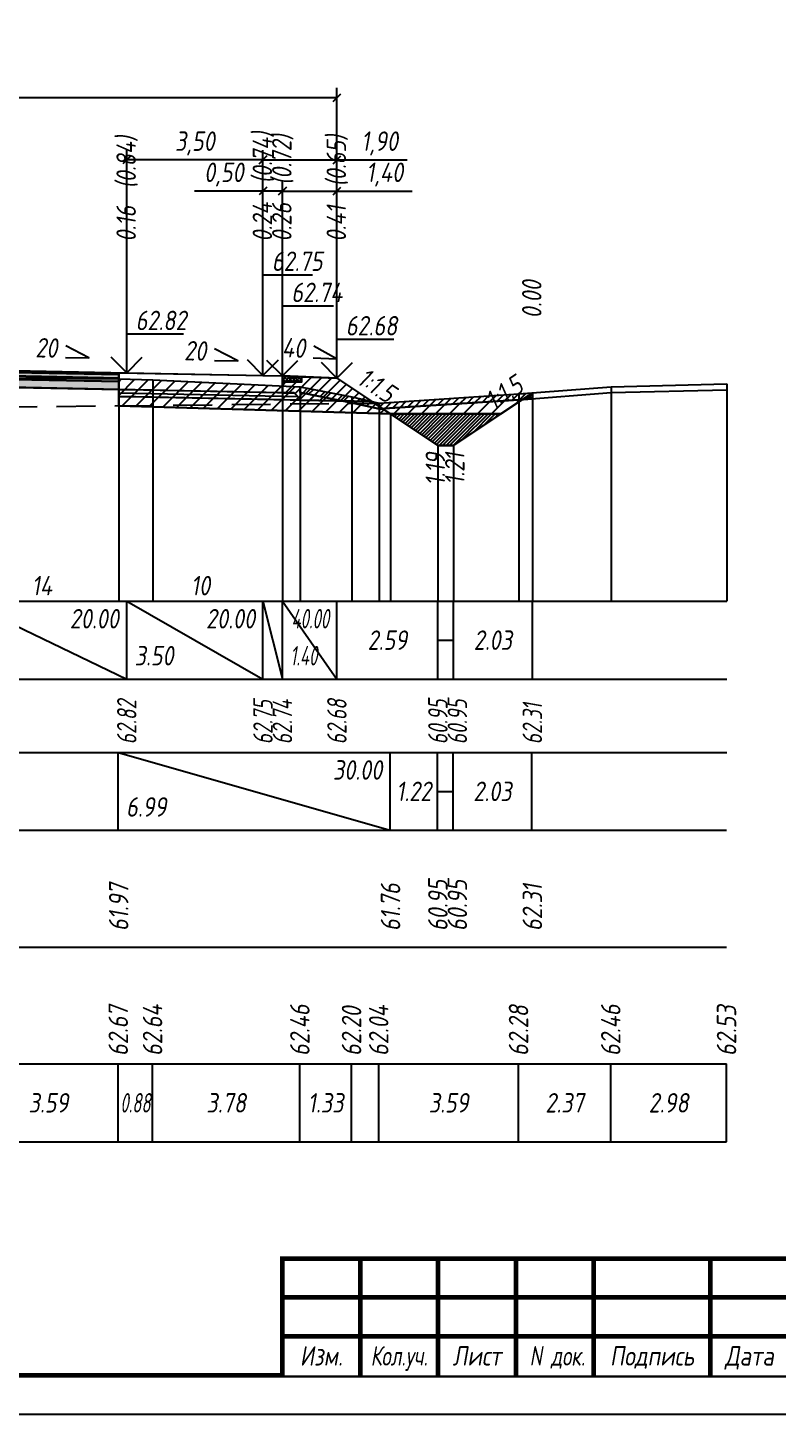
# Model space of a CAD drawing. Extents: x -717 to 1451, y -133302 to 233.
# Drawn here: x 167.2 to 263.5, y -47035.4 to -46857.4 of the extents above; entities that cross this region are included whole.
import ezdxf
from ezdxf.enums import TextEntityAlignment as Align

# ---------------------------------------------------------------- set-up
doc = ezdxf.new("R2010")
doc.units = 0
doc.linetypes.add('штриховая', pattern=[0.75, 0.5, -0.25])
for name, color, linetype in [('Зарамочное оформление', 7, 'Continuous'), ('Интерполированный поперечник', 2, 'Continuous'), ('Код_510', 7, 'Continuous'), ('Код_514', 1, 'Continuous'), ('Код_516', 1, 'Continuous'), ('Контур_0', 7, 'Continuous'), ('Контур_2521', 7, 'Continuous'), ('Контур_2564', 7, 'Continuous'), ('Контур_2660', 7, 'Continuous'), ('Контур_2665', 7, 'Continuous'), ('Контур_400', 7, 'Continuous'), ('Контур_508', 7, 'Continuous'), ('Контур_512', 7, 'Continuous'), ('Контур_513', 7, 'Continuous'), ('Контур_818', 7, 'Continuous'), ('Красный поперечник', 1, 'Continuous'), ('Объём_2501', 7, 'Continuous'), ('Объём_2564', 7, 'Continuous'), ('Объём_2650', 7, 'Continuous'), ('Объём_2660', 7, 'Continuous'), ('Объём_2661', 7, 'Continuous'), ('Объём_2662', 7, 'Continuous'), ('Объём_2663', 7, 'Continuous'), ('Объём_2664', 7, 'Continuous'), ('Объём_2665', 7, 'Continuous'), ('Объём_2666', 7, 'Continuous'), ('Объём_2667', 7, 'Continuous'), ('Объём_2668', 7, 'Continuous'), ('Объём_2669', 7, 'Continuous'), ('Объём_2675', 7, 'Continuous'), ('Объём_2753', 7, 'Continuous'), ('Откосы', 7, 'Continuous'), ('Отметки покрытия', 7, 'Continuous'), ('Рабочие отметки', 7, 'Continuous'), ('Рабочие отметки доп.', 7, 'Continuous'), ('Слои выравнивания', 7, 'Continuous'), ('Таблица', 7, 'Continuous'), ('Уклоны проезжей части', 7, 'Continuous'), ('Черный поперечник', 3, 'Continuous')]:
    doc.layers.add(name, color=color, linetype=linetype)
for name, color, linetype, true_color in [('Контур_2540', 2, 'Continuous', 0xffff00), ('Контур_2560', 2, 'Continuous', 0xffff00), ('Контур_2561', 7, 'Continuous', 0xff8040), ('Контур_2562', 3, 'Continuous', 0x00ff00), ('Контур_2563', 7, 'Continuous', 0xff8000), ('Контур_2570', 7, 'Continuous', 0x80ff00), ('Контур_2725', 7, 'Continuous', 0x323232), ('Контур_2736', 4, 'Continuous', 0x00ffff), ('Контур_2737', 4, 'Continuous', 0x00ffff), ('Контур_2738', 4, 'Continuous', 0x00ffff), ('Контур_2739', 4, 'Continuous', 0x00ffff), ('Контур_2741', 4, 'Continuous', 0x00ffff), ('Контур_2742', 4, 'Continuous', 0x00ffff), ('Контур_2743', 4, 'Continuous', 0x00ffff), ('Контур_2744', 7, 'Continuous', 0xa4ffff), ('Контур_2745', 7, 'Continuous', 0xa4ffff), ('Контур_2747', 4, 'Continuous', 0x00ffff), ('Контур_2748', 4, 'Continuous', 0x00ffff), ('Контур_2749', 4, 'Continuous', 0x00ffff), ('Контур_2750', 4, 'Continuous', 0x00ffff), ('Контур_2751', 4, 'Continuous', 0x00ffff), ('Контур_2752', 4, 'Continuous', 0x00ffff), ('Контур_2760', 7, 'Continuous', 0x323232), ('Контур_2761', 7, 'Continuous', 0x323232), ('Контур_2762', 7, 'Continuous', 0x323232), ('Контур_2763', 7, 'Continuous', 0x323232), ('Контур_402', 7, 'Continuous', 0xff6464), ('Контур_703', 4, 'Continuous', 0x00ffff), ('Контур_705', 4, 'Continuous', 0x00ffff), ('Контур_707', 4, 'Continuous', 0x00ffff), ('Контур_720', 131, 'Continuous', 0xaaffff), ('Объём_2500', 7, 'Continuous', 0xc0c0c0), ('Объём_2520', 7, 'Continuous', 0x80ffff), ('Объём_2540', 2, 'Continuous', 0xffff00), ('Объём_2560', 2, 'Continuous', 0xffff00), ('Объём_2561', 7, 'Continuous', 0xff8040), ('Объём_2562', 3, 'Continuous', 0x00ff00), ('Объём_2563', 7, 'Continuous', 0xff8000), ('Объём_2570', 7, 'Continuous', 0x80ff00), ('Объём_2600', 7, 'Continuous', 0x808000), ('Объём_2620', 2, 'Continuous', 0xffff00), ('Объём_2746', 2, 'Continuous', 0xffff00)]:
    doc.layers.add(name, color=color, linetype=linetype, true_color=true_color)
doc.styles.get("Standard").update_dxf_attribs({"font": 'txt', "height": 2.5})
doc.styles.add('М', font='romand.shx', dxfattribs={"width": 0.8, "oblique": 10, "height": 2.5})
doc.dimstyles.new('ISO-25', dxfattribs={"dimtxt": 2.5, "dimasz": 2.5, "dimexe": 1.25, "dimexo": 0.625, "dimtad": 1, "dimtxsty": 'Standard', "dimcen": 2.5, "dimadec": 0, "dimazin": 0, "dimtfac": 1, "dimtmove": 0, "dimatfit": 3, "dimfxl": 1, "dimarcsym": 0})

# ---------------------------------------------------------------- blocks, each defined once
blk = doc.blocks.new('_Oblique')
at = {"color": 0, "linetype": 'ByBlock', "lineweight": -2}
blk.add_line((-0.5, -0.5), (0.5, 0.5), dxfattribs=at)
blk = doc.blocks.new('*D1106')
at = {"color": 0, "lineweight": -2, "transparency": 16777216}
for p, q in [((199.96, -46901.51), (199.96, -46877.07)), ((199.96, -46878.32), (206.96, -46878.32)), ((206.96, -46901.79), (206.96, -46877.07)), ((206.96, -46878.32), (216.64, -46878.32))]:
    blk.add_line(p, q, dxfattribs=at)
at = {"layer": 'Defpoints', "color": 0, "transparency": 16777216}
for p in [(206.96, -46878.32), (199.96, -46902.13), (206.96, -46902.41)]:
    blk.add_point(p, dxfattribs=at)
at = {"color": 0, "lineweight": -2, "transparency": 16777216, "rotation": 180}
blk.add_blockref('_Oblique', (199.96, -46878.32), dxfattribs=at)
at = {"color": 0, "lineweight": -2, "transparency": 16777216}
blk.add_blockref('_Oblique', (206.96, -46878.32), dxfattribs=at)
at = {"color": 0, "transparency": 16777216, "insert": (213.1, -46876.21), "char_height": 2.5, "width": 8.75, "attachment_point": 5, "style": 'М'}
blk.add_mtext('1,40', dxfattribs=at)
blk = doc.blocks.new('*D1108')
at = {"color": 0, "lineweight": -2, "transparency": 16777216}
for p, q in [((197.46, -46878.32), (188.68, -46878.32)), ((197.46, -46901.46), (197.46, -46877.07)), ((199.96, -46878.32), (197.46, -46878.32)), ((199.96, -46901.51), (199.96, -46877.07))]:
    blk.add_line(p, q, dxfattribs=at)
at = {"layer": 'Defpoints', "color": 0, "transparency": 16777216}
for p in [(199.96, -46878.32), (197.46, -46902.08), (199.96, -46902.13)]:
    blk.add_point(p, dxfattribs=at)
at = {"color": 0, "lineweight": -2, "transparency": 16777216, "rotation": 180}
blk.add_blockref('_Oblique', (197.46, -46878.32), dxfattribs=at)
at = {"color": 0, "lineweight": -2, "transparency": 16777216}
blk.add_blockref('_Oblique', (199.96, -46878.32), dxfattribs=at)
at = {"color": 0, "transparency": 16777216, "insert": (192.44, -46876.21), "char_height": 2.5, "width": 9.1667, "attachment_point": 5, "style": 'М'}
blk.add_mtext('0,50', dxfattribs=at)
blk = doc.blocks.new('*D1110')
at = {"color": 0, "lineweight": -2, "transparency": 16777216}
for p, q in [((179.96, -46901.11), (179.96, -46873.07)), ((197.46, -46901.46), (197.46, -46873.07)), ((197.46, -46874.32), (179.96, -46874.32))]:
    blk.add_line(p, q, dxfattribs=at)
at = {"layer": 'Defpoints', "color": 0, "transparency": 16777216}
for p in [(179.96, -46874.32), (179.96, -46901.73), (197.46, -46902.08)]:
    blk.add_point(p, dxfattribs=at)
at = {"color": 0, "lineweight": -2, "transparency": 16777216, "rotation": 180}
blk.add_blockref('_Oblique', (179.96, -46874.32), dxfattribs=at)
at = {"color": 0, "lineweight": -2, "transparency": 16777216}
blk.add_blockref('_Oblique', (197.46, -46874.32), dxfattribs=at)
at = {"color": 0, "transparency": 16777216, "insert": (188.71, -46872.21), "char_height": 2.5, "width": 9.5833, "attachment_point": 5, "style": 'М'}
blk.add_mtext('3,50', dxfattribs=at)
blk = doc.blocks.new('*D1111')
at = {"color": 0, "lineweight": -2, "transparency": 16777216}
for p, q in [((197.46, -46901.46), (197.46, -46873.07)), ((206.96, -46901.79), (206.96, -46873.07)), ((197.46, -46874.32), (206.96, -46874.32)), ((206.96, -46874.32), (216, -46874.32))]:
    blk.add_line(p, q, dxfattribs=at)
at = {"layer": 'Defpoints', "color": 0, "transparency": 16777216}
for p in [(197.46, -46874.32), (197.46, -46902.08), (206.96, -46902.41)]:
    blk.add_point(p, dxfattribs=at)
at = {"color": 0, "lineweight": -2, "transparency": 16777216, "rotation": 180}
blk.add_blockref('_Oblique', (197.46, -46874.32), dxfattribs=at)
at = {"color": 0, "lineweight": -2, "transparency": 16777216}
blk.add_blockref('_Oblique', (206.96, -46874.32), dxfattribs=at)
at = {"color": 0, "transparency": 16777216, "insert": (212.45, -46872.21), "char_height": 2.5, "width": 8.75, "attachment_point": 5, "style": 'М'}
blk.add_mtext('1,90', dxfattribs=at)
blk = doc.blocks.new('*D1113')
at = {"color": 0, "lineweight": -2, "transparency": 16777216}
for p, q in [((111.46, -46901.79), (111.46, -46865.07)), ((206.96, -46901.79), (206.96, -46865.07)), ((111.46, -46866.32), (206.96, -46866.32))]:
    blk.add_line(p, q, dxfattribs=at)
at = {"layer": 'Defpoints', "color": 0, "transparency": 16777216}
for p in [(206.96, -46866.32), (111.46, -46902.41), (206.96, -46902.41)]:
    blk.add_point(p, dxfattribs=at)
at = {"color": 0, "lineweight": -2, "transparency": 16777216, "rotation": 180}
blk.add_blockref('_Oblique', (111.46, -46866.32), dxfattribs=at)
at = {"color": 0, "lineweight": -2, "transparency": 16777216}
blk.add_blockref('_Oblique', (206.96, -46866.32), dxfattribs=at)
at = {"color": 0, "transparency": 16777216, "insert": (159.21, -46864.21), "char_height": 2.5, "width": 10.4167, "attachment_point": 5, "style": 'М'}
blk.add_mtext('19,10', dxfattribs=at)
blk = doc.blocks.new('Штамп')
at = {"linetype": 'Continuous'}
blk.add_wipeout([(199.95, -411.25), (384.95, -411.25), (384.95, -426.25), (199.95, -426.25)], dxfattribs=at).dxf.layer = 'Зарамочное оформление'
at = {"layer": 'Зарамочное оформление', "linetype": 'Continuous', "lineweight": -3, "const_width": 0.6, "flags": 128}
for points in [[(199.95, -426.25), (199.95, -411.25), (384.95, -411.25)], [(209.95, -411.25), (209.95, -426.25)], [(219.95, -411.25), (219.95, -426.25)], [(229.95, -411.25), (229.95, -426.25)], [(239.95, -411.25), (239.95, -426.25)], [(254.95, -411.25), (254.95, -426.25)], [(199.95, -416.25), (264.95, -416.25)], [(199.95, -421.25), (264.95, -421.25)]]:
    blk.add_lwpolyline(points, dxfattribs=at)
at = {"layer": 'Зарамочное оформление', "linetype": 'Continuous', "style": 'М', "oblique": 10}
for s, width, p in [('Изм.', 0.8, (204.95, -423.75)), ('Кол.уч.', 0.7, (214.95, -423.75)), ('Лист', 0.8, (224.95, -423.75)), ('N док.', 0.7, (235.28, -423.75)), ('Подпись', 0.8, (247.45, -423.75)), ('Дата', 0.8, (259.95, -423.75))]:
    blk.add_text(s, height=2.5, dxfattribs=dict(at, width=width)).set_placement(p, align=Align.MIDDLE_CENTER)
blk = doc.blocks.new('шифр')
blk.add_blockref('Штамп', (0, -46664))

msp = doc.modelspace()

# ---------------------------------------------------------------- hatches: boundary and pattern name
h = msp.add_hatch()
h.set_pattern_fill('ANSI37', color=256, scale=0.1)
h.set_pattern_definition([(45, (201.20568, -46902.32127), (-0.22451, 0.22451), []), (135, (201.20568, -46902.32127), (-0.22451, -0.22451), [])])
h.paths.add_polyline_path([(199.956, -46902.071), (199.964, -46902.824), (202.464, -46902.824), (202.464, -46902.172), (201.198, -46902.321)])
at = {"layer": 'Объём_2563'}
h = msp.add_hatch(dxfattribs=at)
h.set_pattern_fill('ANSI31', color=256, scale=0.3)
h.paths.add_polyline_path([(202.374, -46905.17), (201.456, -46904.251), (199.956, -46904.221), (199.964, -46902.824), (202.464, -46902.824), (202.464, -46902.172), (206.956, -46902.351), (211.456, -46905.351)])
at = {"layer": 'Объём_2570'}
h = msp.add_hatch(dxfattribs=at)
h.set_pattern_fill('ANSI31', color=256, scale=0.2)
h.paths.add_polyline_path([(232.069, -46904.99), (230.345, -46905.125), (212.387, -46906.305), (208.889, -46905.51), (202.248, -46904.211), (202.248, -46903.461), (208.889, -46904.76), (212.387, -46905.555), (230.345, -46904.375), (232.069, -46904.24)])
at = {"layer": 'Объём_2600'}
h = msp.add_hatch(dxfattribs=at)
h.set_pattern_fill('ANSI31', color=6, scale=0.4)
h.paths.add_polyline_path([(228.011, -46906.946), (213.847, -46906.946), (178.918, -46905.898), (178.918, -46902.425), (183.326, -46902.576), (202.248, -46903.461), (202.248, -46904.211), (208.889, -46905.51), (212.387, -46906.305), (230.345, -46905.125), (230.795, -46905.09)])
h = msp.add_hatch(dxfattribs=at)
h.set_pattern_fill('HONEY', color=5, scale=0.3)
h.paths.add_polyline_path([(230.795, -46905.09), (232.069, -46904.24), (232.069, -46904.99)])
at = {"layer": 'Объём_2620'}
h = msp.add_hatch(dxfattribs=at)
h.set_pattern_fill('ANSI31', color=2, scale=0.1)
h.paths.add_polyline_path([(213.847, -46906.946), (228.011, -46906.946), (221.929, -46911), (219.929, -46911)])
at = {"layer": 'Слои выравнивания'}
for color, points in [(2, [(159.206, -46901.256), (160.978, -46901.292), (178.918, -46901.651), (178.918, -46901.901), (160.978, -46901.542), (159.206, -46901.506)]), (3, [(159.206, -46901.506), (160.978, -46901.542), (178.918, -46901.901), (178.918, -46902.351), (160.978, -46901.992), (159.206, -46901.956)]), (4, [(159.206, -46901.956), (160.978, -46901.992), (178.918, -46902.351), (178.918, -46902.801), (160.978, -46902.442), (159.206, -46902.406)]), (5, [(159.206, -46902.406), (160.978, -46902.442), (178.918, -46902.801), (178.918, -46903.801), (160.978, -46903.442), (159.206, -46903.406)])]:
    msp.add_hatch(color=color, dxfattribs=at).paths.add_polyline_path(points)

# ---------------------------------------------------------------- linework, layer by layer
at = {"flags": 128}
msp.add_lwpolyline([(-30.054, -47035.421), (389.946, -47035.421), (389.946, -46738.421), (-30.054, -46738.421)], close=True, dxfattribs=at)
at = {"const_width": 0.6, "flags": 128}
msp.add_lwpolyline([(-10.054, -47030.421), (384.946, -47030.421), (384.946, -46743.421), (-10.054, -46743.421)], close=True, dxfattribs=at)
msp.add_lwpolyline([(199.956, -46902.071), (199.964, -46902.824), (202.464, -46902.824), (202.464, -46902.172), (201.198, -46902.321), (199.956, -46902.071)])
at = {"layer": 'Код_510'}
for p, q in [((178.864, -47000.421), (178.864, -46990.421)), ((183.272, -47000.421), (183.272, -46990.421)), ((202.194, -47000.421), (202.194, -46990.421)), ((208.835, -47000.421), (208.835, -46990.421)), ((212.333, -47000.421), (212.333, -46990.421)), ((230.291, -47000.421), (230.291, -46990.421)), ((242.139, -47000.421), (242.139, -46990.421)), ((257.014, -47000.421), (257.014, -46990.421))]:
    msp.add_line(p, q, dxfattribs=at)
at = {"layer": 'Код_514'}
for p, q in [((159.206, -46931), (179.956, -46941)), ((179.956, -46941), (179.956, -46931)), ((179.956, -46931), (197.456, -46941)), ((197.456, -46941), (197.456, -46931)), ((197.456, -46931), (199.956, -46941)), ((199.956, -46941), (199.956, -46931)), ((199.956, -46931), (206.956, -46941)), ((206.956, -46941), (206.956, -46931)), ((219.929, -46941), (219.929, -46931)), ((221.929, -46941), (221.929, -46931)), ((232.069, -46941), (232.069, -46931)), ((219.929, -46936), (221.929, -46936))]:
    msp.add_line(p, q, dxfattribs=at)
at = {"layer": 'Код_516'}
for p, q in [((178.864, -46960.421), (178.864, -46950.421)), ((178.864, -46950.421), (213.793, -46960.421)), ((213.793, -46960.421), (213.793, -46950.421)), ((219.874, -46960.421), (219.874, -46950.421)), ((221.874, -46960.421), (221.874, -46950.421)), ((232.014, -46960.421), (232.014, -46950.421)), ((219.874, -46955.421), (221.874, -46955.421))]:
    msp.add_line(p, q, dxfattribs=at)
at = {"layer": 'Контур_0', "flags": 128}
for points in [[(178.918, -46901.651), (199.956, -46902.071), (199.956, -46904.221), (178.918, -46903.801), (178.918, -46901.651), (178.918, -46901.651)], [(206.956, -46902.351), (211.77, -46905.561), (211.77, -46905.561), (211.77, -46905.561), (211.77, -46905.561), (211.77, -46905.561), (211.77, -46905.561), (211.77, -46905.561), (211.77, -46905.561), (211.77, -46905.561), (211.77, -46905.561), (211.77, -46905.561), (211.77, -46905.561), (211.77, -46905.561), (211.77, -46905.561), (219.929, -46911)], [(206.956, -46902.351), (211.77, -46905.561), (211.77, -46905.561), (211.77, -46905.561), (211.77, -46905.561), (211.77, -46905.561), (211.77, -46905.561), (211.77, -46905.561), (211.77, -46905.561), (211.77, -46905.561), (211.77, -46905.561), (211.77, -46905.561), (211.77, -46905.561), (211.77, -46905.561), (211.77, -46905.561), (219.929, -46911), (221.929, -46911), (232.069, -46904.24), (232.069, -46904.24), (232.069, -46904.24), (232.069, -46904.24), (232.069, -46904.24), (232.069, -46904.24), (232.069, -46904.24), (232.069, -46904.24), (232.069, -46904.24), (232.069, -46904.24), (232.069, -46904.24), (232.069, -46904.24), (232.069, -46904.24)], [(179.956, -46903.821), (201.456, -46904.251), (202.374, -46905.17), (178.918, -46904.701), (178.918, -46903.801), (179.956, -46903.821), (179.956, -46903.821)], [(199.956, -46904.221), (201.456, -46904.251), (202.374, -46905.17), (211.456, -46905.351)]]:
    msp.add_lwpolyline(points, dxfattribs=at)
at = {"layer": 'Контур_2521', "color": 250, "flags": 128}
msp.add_lwpolyline([(178.918, -46904.251), (201.915, -46904.71)], dxfattribs=at)
at = {"layer": 'Контур_2540', "flags": 128}
msp.add_lwpolyline([(179.956, -46904.721), (211.456, -46905.351), (213.847, -46906.946), (178.918, -46905.898), (178.918, -46904.701), (179.956, -46904.721), (179.956, -46904.721)], dxfattribs=at)
at = {"layer": 'Контур_2560', "flags": 128}
msp.add_lwpolyline([(199.956, -46902.071), (206.956, -46902.351), (206.956, -46902.351), (206.956, -46902.351)], dxfattribs=at)
at = {"layer": 'Контур_2561', "flags": 128}
msp.add_lwpolyline([(199.956, -46902.071), (199.956, -46902.071), (206.956, -46902.351), (206.956, -46902.351), (199.956, -46902.071)], dxfattribs=at)
at = {"layer": 'Контур_2562', "flags": 128}
msp.add_lwpolyline([(206.956, -46902.351), (206.956, -46902.351), (206.956, -46902.351), (206.956, -46902.351), (206.956, -46902.351)], dxfattribs=at)
at = {"layer": 'Контур_2563', "flags": 128}
msp.add_lwpolyline([(202.374, -46905.17), (201.456, -46904.251), (199.956, -46904.221), (199.956, -46902.071), (206.956, -46902.351), (211.456, -46905.351), (202.374, -46905.17), (202.374, -46905.17)], dxfattribs=at)
at = {"layer": 'Контур_2564', "flags": 128}
msp.add_lwpolyline([(199.956, -46902.071), (206.956, -46902.351)], dxfattribs=at)
at = {"layer": 'Контур_2570', "flags": 128}
msp.add_lwpolyline([(80, -46907.479), (92.749, -46907.453), (95.944, -46907.498), (95.944, -46907.498), (100.624, -46906.579), (109.681, -46904.438), (109.681, -46903.688), (113.446, -46903.428), (134.273, -46902.807), (138.531, -46902.694), (156.49, -46902.235), (159.206, -46902.264), (160.978, -46902.283), (178.918, -46902.425), (183.326, -46902.576), (202.248, -46903.461), (202.248, -46904.211), (208.889, -46905.51), (212.387, -46906.305), (212.387, -46906.305), (230.345, -46905.125), (242.193, -46904.2), (257.069, -46903.855)], dxfattribs=at)
at = {"layer": 'Контур_2660', "flags": 128}
msp.add_lwpolyline([(178.918, -46905.898), (213.847, -46906.946)], dxfattribs=at)
at = {"layer": 'Контур_2665', "flags": 128}
msp.add_lwpolyline([(206.956, -46902.351), (206.956, -46902.351)], dxfattribs=at)
at = {"layer": 'Контур_2725', "flags": 128}
msp.add_lwpolyline([(134.273, -46903.905), (138.456, -46903.821), (138.531, -46903.82), (156.49, -46903.461), (159.206, -46903.406), (160.978, -46903.442), (178.918, -46903.801)], dxfattribs=at)
at = {"layer": 'Контур_2736', "flags": 128}
for points in [[(206.956, -46902.351), (211.77, -46905.561)], [(211.77, -46905.561), (219.929, -46911)]]:
    msp.add_lwpolyline(points, dxfattribs=at)
at = {"layer": 'Контур_2737', "flags": 128}
msp.add_lwpolyline([(211.77, -46905.561), (211.77, -46905.561)], dxfattribs=at)
at = {"layer": 'Контур_2738', "flags": 128}
msp.add_lwpolyline([(211.77, -46905.561), (211.77, -46905.561)], dxfattribs=at)
at = {"layer": 'Контур_2739', "flags": 128}
msp.add_lwpolyline([(211.77, -46905.561), (211.77, -46905.561)], dxfattribs=at)
at = {"layer": 'Контур_2741', "flags": 128}
msp.add_lwpolyline([(232.069, -46904.24), (232.069, -46904.24)], dxfattribs=at)
at = {"layer": 'Контур_2742', "flags": 128}
msp.add_lwpolyline([(232.069, -46904.24), (232.069, -46904.24)], dxfattribs=at)
at = {"layer": 'Контур_2743', "flags": 128}
msp.add_lwpolyline([(232.069, -46904.24), (232.069, -46904.24)], dxfattribs=at)
at = {"layer": 'Контур_2744', "flags": 128}
msp.add_lwpolyline([(232.069, -46904.24), (232.069, -46904.24)], dxfattribs=at)
msp.add_lwpolyline([(232.069, -46904.24), (232.069, -46904.24)], dxfattribs=at)
msp.add_lwpolyline([(232.069, -46904.24), (232.069, -46904.24)], dxfattribs=at)
msp.add_lwpolyline([(232.069, -46904.24), (232.069, -46904.24)], dxfattribs=at)
msp.add_lwpolyline([(232.069, -46904.24), (232.069, -46904.24)], dxfattribs=at)
msp.add_lwpolyline([(232.069, -46904.24), (232.069, -46904.24)], dxfattribs=at)
at = {"layer": 'Контур_2745', "flags": 128}
msp.add_lwpolyline([(211.77, -46905.561), (211.77, -46905.561)], dxfattribs=at)
msp.add_lwpolyline([(211.77, -46905.561), (211.77, -46905.561)], dxfattribs=at)
msp.add_lwpolyline([(211.77, -46905.561), (211.77, -46905.561)], dxfattribs=at)
msp.add_lwpolyline([(211.77, -46905.561), (211.77, -46905.561)], dxfattribs=at)
msp.add_lwpolyline([(211.77, -46905.561), (211.77, -46905.561)], dxfattribs=at)
msp.add_lwpolyline([(211.77, -46905.561), (211.77, -46905.561)], dxfattribs=at)
at = {"layer": 'Контур_2747', "flags": 128}
msp.add_lwpolyline([(211.77, -46905.561), (211.77, -46905.561)], dxfattribs=at)
at = {"layer": 'Контур_2748', "flags": 128}
msp.add_lwpolyline([(211.77, -46905.561), (211.77, -46905.561)], dxfattribs=at)
at = {"layer": 'Контур_2749', "flags": 128}
msp.add_lwpolyline([(211.77, -46905.561), (211.77, -46905.561)], dxfattribs=at)
at = {"layer": 'Контур_2750', "flags": 128}
msp.add_lwpolyline([(232.069, -46904.24), (232.069, -46904.24)], dxfattribs=at)
at = {"layer": 'Контур_2751', "flags": 128}
msp.add_lwpolyline([(232.069, -46904.24), (232.069, -46904.24)], dxfattribs=at)
at = {"layer": 'Контур_2752', "flags": 128}
msp.add_lwpolyline([(232.069, -46904.24), (232.069, -46904.24)], dxfattribs=at)
at = {"layer": 'Контур_2760', "flags": 128}
msp.add_lwpolyline([(134.273, -46901.755), (138.456, -46901.671), (138.531, -46901.67), (156.49, -46901.311), (159.206, -46901.256), (160.978, -46901.292), (178.918, -46901.651)], dxfattribs=at)
at = {"layer": 'Контур_2761', "flags": 128}
msp.add_lwpolyline([(134.273, -46902.005), (138.456, -46901.921), (138.531, -46901.92), (156.49, -46901.561), (159.206, -46901.506), (160.978, -46901.542), (178.918, -46901.901)], dxfattribs=at)
at = {"layer": 'Контур_2762', "flags": 128}
msp.add_lwpolyline([(134.273, -46902.455), (138.456, -46902.371), (138.531, -46902.37), (156.49, -46902.011), (159.206, -46901.956), (160.978, -46901.992), (178.918, -46902.351)], dxfattribs=at)
at = {"layer": 'Контур_2763', "flags": 128}
msp.add_lwpolyline([(134.273, -46902.905), (138.456, -46902.821), (138.531, -46902.82), (156.49, -46902.461), (159.206, -46902.406), (160.978, -46902.442), (178.918, -46902.801)], dxfattribs=at)
at = {"layer": 'Контур_400', "flags": 128}
msp.add_lwpolyline([(159.206, -46901.256), (179.956, -46901.671), (197.456, -46902.021), (197.456, -46902.021), (197.456, -46902.021), (197.456, -46902.021), (197.456, -46902.021), (197.456, -46902.021), (199.956, -46902.071)], dxfattribs=at)
at = {"layer": 'Контур_402', "flags": 128}
msp.add_lwpolyline([(105, -46906.932), (134.273, -46906.054), (134.273, -46903.905), (159.206, -46903.406), (178.918, -46903.801), (178.918, -46905.898), (213.847, -46906.946)], dxfattribs=at)
at = {"layer": 'Контур_508', "flags": 128}
msp.add_lwpolyline([(105, -46906.932), (134.273, -46906.054), (134.273, -46903.905), (159.206, -46903.406), (178.918, -46903.801), (178.918, -46905.898), (213.847, -46906.946), (219.929, -46911), (221.929, -46911), (232.069, -46904.24)], dxfattribs=at)
at = {"layer": 'Контур_512', "flags": 128}
msp.add_lwpolyline([(178.918, -46905.898), (213.847, -46906.946), (219.929, -46911), (221.929, -46911), (232.069, -46904.24)], dxfattribs=at)
at = {"layer": 'Контур_513', "flags": 128}
msp.add_lwpolyline([(105, -46906.932), (134.273, -46906.054), (134.273, -46903.905), (159.206, -46903.406), (178.918, -46903.801), (178.918, -46905.898), (213.847, -46906.946), (219.929, -46911), (221.929, -46911), (232.069, -46904.24)], dxfattribs=at)
at = {"layer": 'Контур_703', "flags": 128}
msp.add_lwpolyline([(206.956, -46902.351), (211.77, -46905.561)], dxfattribs=at)
at = {"layer": 'Контур_705', "flags": 128}
msp.add_lwpolyline([(211.77, -46905.561), (211.77, -46905.561)], dxfattribs=at)
at = {"layer": 'Контур_707', "flags": 128}
msp.add_lwpolyline([(221.929, -46911), (232.069, -46904.24)], dxfattribs=at)
at = {"layer": 'Контур_720', "flags": 128}
msp.add_lwpolyline([(219.929, -46911), (221.929, -46911)], dxfattribs=at)
at = {"layer": 'Контур_818', "flags": 128}
msp.add_lwpolyline([(105, -46905.545), (109.681, -46904.438), (109.681, -46903.688), (113.446, -46903.428), (134.273, -46902.807), (138.531, -46902.694), (156.49, -46902.235), (159.206, -46902.264), (160.978, -46902.283), (178.918, -46902.425), (183.326, -46902.576), (202.248, -46903.461), (202.248, -46904.211), (208.889, -46905.51), (212.387, -46906.305), (212.387, -46906.305), (230.345, -46905.125), (232.069, -46904.99)], dxfattribs=at)
at = {"layer": 'Красный поперечник'}
for p, q in [((159.206, -46901.256), (179.956, -46901.671)), ((179.956, -46901.671), (197.456, -46902.021)), ((197.456, -46902.021), (199.956, -46902.071)), ((199.956, -46902.071), (206.956, -46902.351)), ((206.956, -46902.351), (219.929, -46911)), ((221.929, -46911), (232.069, -46904.24)), ((232.069, -46904.24), (232.069, -46931)), ((178.918, -46905.898), (178.918, -46931)), ((213.847, -46906.946), (213.847, -46931)), ((219.929, -46911), (219.929, -46931)), ((219.929, -46911), (221.929, -46911)), ((221.929, -46911), (221.929, -46931))]:
    msp.add_line(p, q, dxfattribs=at)
at = {"layer": 'Объём_2500', "flags": 128}
msp.add_lwpolyline([(178.918, -46901.651), (199.956, -46902.071), (199.956, -46904.221), (178.918, -46903.801), (178.918, -46901.651), (178.918, -46901.651)], dxfattribs=at)
at = {"layer": 'Объём_2501', "flags": 128}
msp.add_lwpolyline([(159.206, -46901.256), (179.956, -46901.671), (197.456, -46902.021), (197.456, -46902.021), (197.456, -46902.021), (197.456, -46902.021), (197.456, -46902.021), (197.456, -46902.021), (199.956, -46902.071)], dxfattribs=at)
at = {"layer": 'Объём_2520', "color": 250, "flags": 128}
msp.add_lwpolyline([(179.956, -46903.821), (201.456, -46904.251), (202.374, -46905.17), (178.918, -46904.701), (178.918, -46903.801), (179.956, -46903.821), (179.956, -46903.821)], dxfattribs=at)
at = {"layer": 'Объём_2540', "flags": 128}
msp.add_lwpolyline([(179.956, -46904.721), (211.456, -46905.351), (213.847, -46906.946), (178.918, -46905.898), (178.918, -46904.701), (179.956, -46904.721), (179.956, -46904.721)], dxfattribs=at)
at = {"layer": 'Объём_2560', "flags": 128}
msp.add_lwpolyline([(199.956, -46902.071), (206.956, -46902.351), (206.956, -46902.351), (206.956, -46902.351)], dxfattribs=at)
at = {"layer": 'Объём_2561', "flags": 128}
msp.add_lwpolyline([(199.956, -46902.071), (199.956, -46902.071), (206.956, -46902.351), (206.956, -46902.351), (199.956, -46902.071)], dxfattribs=at)
at = {"layer": 'Объём_2562', "flags": 128}
msp.add_lwpolyline([(206.956, -46902.351), (206.956, -46902.351), (206.956, -46902.351), (206.956, -46902.351), (206.956, -46902.351)], dxfattribs=at)
at = {"layer": 'Объём_2563', "color": 250, "flags": 128}
msp.add_lwpolyline([(202.374, -46905.17), (201.456, -46904.251), (199.956, -46904.221), (199.964, -46902.824), (202.464, -46902.824), (202.464, -46902.172), (206.956, -46902.351), (211.456, -46905.351), (202.374, -46905.17), (202.374, -46905.17)], dxfattribs=at)
at = {"layer": 'Объём_2564', "flags": 128}
msp.add_lwpolyline([(199.956, -46902.071), (206.956, -46902.351)], dxfattribs=at)
at = {"layer": 'Объём_2570', "flags": 128}
msp.add_lwpolyline([(232.069, -46904.99), (230.345, -46905.125), (212.387, -46906.305), (208.889, -46905.51), (202.248, -46904.211), (202.248, -46903.461), (208.889, -46904.76), (212.387, -46905.555), (230.345, -46904.375), (232.069, -46904.24), (232.069, -46904.99), (232.069, -46904.99)], dxfattribs=at)
at = {"layer": 'Объём_2600', "color": 5, "flags": 128}
msp.add_lwpolyline([(230.795, -46905.09), (232.069, -46904.24), (232.069, -46904.99), (230.795, -46905.09), (230.795, -46905.09)], dxfattribs=at)
at = {"layer": 'Объём_2620', "flags": 128}
msp.add_lwpolyline([(213.847, -46906.946), (228.011, -46906.946), (221.929, -46911), (219.929, -46911), (213.847, -46906.946), (213.847, -46906.946)], dxfattribs=at)
at = {"layer": 'Объём_2650', "color": 6, "flags": 128}
msp.add_lwpolyline([(228.011, -46906.946), (213.847, -46906.946), (178.918, -46905.898), (178.918, -46902.425), (183.326, -46902.576), (202.248, -46903.461), (202.248, -46904.211), (208.889, -46905.51), (212.387, -46906.305), (230.345, -46905.125), (230.795, -46905.09), (228.011, -46906.946), (228.011, -46906.946)], dxfattribs=at)
at = {"layer": 'Объём_2660', "flags": 128}
msp.add_lwpolyline([(178.918, -46905.898), (213.847, -46906.946)], dxfattribs=at)
at = {"layer": 'Объём_2661', "flags": 128}
msp.add_lwpolyline([(206.956, -46902.351), (211.77, -46905.561), (213.847, -46906.946)], dxfattribs=at)
at = {"layer": 'Объём_2662', "flags": 128}
msp.add_lwpolyline([(228.011, -46906.946), (232.069, -46904.24)], dxfattribs=at)
at = {"layer": 'Объём_2663', "flags": 128}
for points in [[(213.847, -46906.946), (219.929, -46911)], [(221.929, -46911), (228.011, -46906.946)]]:
    msp.add_lwpolyline(points, dxfattribs=at)
at = {"layer": 'Объём_2664', "flags": 128}
msp.add_lwpolyline([(219.929, -46911), (221.929, -46911)], dxfattribs=at)
at = {"layer": 'Объём_2665', "flags": 128}
msp.add_lwpolyline([(206.956, -46902.351), (206.956, -46902.351)], dxfattribs=at)
at = {"layer": 'Объём_2666', "flags": 128}
for points in [[(206.956, -46902.351), (211.77, -46905.561)], [(211.77, -46905.561), (213.847, -46906.946)]]:
    msp.add_lwpolyline(points, dxfattribs=at)
at = {"layer": 'Объём_2667', "flags": 128}
for points in [[(232.069, -46904.24), (232.069, -46904.24)], [(211.77, -46905.561), (211.77, -46905.561)]]:
    msp.add_lwpolyline(points, dxfattribs=at)
at = {"layer": 'Объём_2668', "flags": 128}
for points in [[(232.069, -46904.24), (232.069, -46904.24)], [(211.77, -46905.561), (211.77, -46905.561)]]:
    msp.add_lwpolyline(points, dxfattribs=at)
at = {"layer": 'Объём_2669', "flags": 128}
for points in [[(232.069, -46904.24), (232.069, -46904.24)], [(211.77, -46905.561), (211.77, -46905.561)]]:
    msp.add_lwpolyline(points, dxfattribs=at)
at = {"layer": 'Объём_2675', "flags": 128}
for points in [[(232.069, -46904.24), (232.069, -46904.24)], [(232.069, -46904.24), (232.069, -46904.24)], [(232.069, -46904.24), (232.069, -46904.24)], [(232.069, -46904.24), (232.069, -46904.24)], [(232.069, -46904.24), (232.069, -46904.24)], [(232.069, -46904.24), (232.069, -46904.24)], [(211.77, -46905.561), (211.77, -46905.561)], [(211.77, -46905.561), (211.77, -46905.561)], [(211.77, -46905.561), (211.77, -46905.561)], [(211.77, -46905.561), (211.77, -46905.561)], [(211.77, -46905.561), (211.77, -46905.561)], [(211.77, -46905.561), (211.77, -46905.561)]]:
    msp.add_lwpolyline(points, dxfattribs=at)
at = {"layer": 'Объём_2746', "flags": 128}
msp.add_lwpolyline([(183.326, -46902.576), (202.248, -46903.461), (202.248, -46904.211), (208.889, -46905.51), (212.387, -46906.305), (212.841, -46906.275), (213.847, -46906.946), (178.918, -46905.898), (178.918, -46902.425), (183.326, -46902.576), (183.326, -46902.576)], dxfattribs=at)
at = {"layer": 'Объём_2753', "flags": 128}
msp.add_lwpolyline([(178.918, -46901.651), (178.918, -46901.651)], dxfattribs=at)
at = {"layer": 'Откосы', "color": 1, "flags": 128}
for points in [[(172.094, -46899.697), (175.093, -46899.757), (172.124, -46898.197)], [(203.927, -46899.743), (206.925, -46899.863), (203.987, -46898.244)], [(191.219, -46900.08), (194.218, -46900.14), (191.249, -46898.58)]]:
    msp.add_lwpolyline(points, dxfattribs=at)
at = {"layer": 'Отметки покрытия', "color": 1}
for p, q in [((197.456, -46902.021), (197.456, -46889.071)), ((197.456, -46889.071), (203.806, -46889.071)), ((199.956, -46902.071), (199.956, -46893.071)), ((199.956, -46893.071), (206.506, -46893.071)), ((179.956, -46901.671), (179.956, -46896.671)), ((179.956, -46896.671), (187.256, -46896.671)), ((206.956, -46902.351), (206.956, -46897.351)), ((206.956, -46897.351), (214.256, -46897.351)), ((179.956, -46901.671), (177.956, -46899.671)), ((179.956, -46901.671), (181.956, -46899.671)), ((197.456, -46902.021), (195.456, -46900.021)), ((197.456, -46902.021), (199.456, -46900.021)), ((199.956, -46902.071), (197.956, -46900.071)), ((199.956, -46902.071), (201.956, -46900.071)), ((206.956, -46902.351), (204.956, -46900.351)), ((206.956, -46902.351), (208.956, -46900.351))]:
    msp.add_line(p, q, dxfattribs=at)
at = {"layer": 'Слои выравнивания'}
for p, q in [((178.918, -46901.651), (178.918, -46931)), ((199.956, -46902.071), (199.956, -46931))]:
    msp.add_line(p, q, dxfattribs=at)
at = {"layer": 'Слои выравнивания', "color": 2, "flags": 128}
msp.add_lwpolyline([(159.206, -46901.256), (160.978, -46901.292), (178.918, -46901.651), (178.918, -46901.901), (160.978, -46901.542), (159.206, -46901.506)], close=True, dxfattribs=at)
at = {"layer": 'Слои выравнивания', "color": 3, "flags": 128}
msp.add_lwpolyline([(159.206, -46901.506), (160.978, -46901.542), (178.918, -46901.901), (178.918, -46902.351), (160.978, -46901.992), (159.206, -46901.956)], close=True, dxfattribs=at)
at = {"layer": 'Слои выравнивания', "color": 4, "flags": 128}
msp.add_lwpolyline([(159.206, -46901.956), (160.978, -46901.992), (178.918, -46902.351), (178.918, -46902.801), (160.978, -46902.442), (159.206, -46902.406)], close=True, dxfattribs=at)
at = {"layer": 'Слои выравнивания', "color": 5, "flags": 128}
msp.add_lwpolyline([(159.206, -46902.406), (160.978, -46902.442), (178.918, -46902.801), (178.918, -46903.801), (160.978, -46903.442), (159.206, -46903.406)], close=True, dxfattribs=at)
at = {"layer": 'Таблица'}
for p, q in [((80, -46931), (257.069, -46931)), ((80, -46941), (257.069, -46941)), ((80, -46950.421), (257.069, -46950.421)), ((79.946, -46960.421), (257.014, -46960.421)), ((79.946, -46975.421), (257.014, -46975.421)), ((79.946, -46990.421), (257.014, -46990.421)), ((79.946, -47000.421), (257.014, -47000.421))]:
    msp.add_line(p, q, dxfattribs=at)
at = {"layer": 'Черный поперечник', "color": 7}
for p, q in [((178.918, -46902.425), (178.918, -46931)), ((183.326, -46902.576), (183.326, -46931)), ((202.248, -46903.461), (202.248, -46931)), ((242.193, -46903.45), (242.193, -46931)), ((257.069, -46903.105), (257.069, -46931)), ((208.889, -46904.76), (208.889, -46931)), ((230.345, -46904.375), (230.345, -46931)), ((212.387, -46905.555), (212.387, -46931))]:
    msp.add_line(p, q, dxfattribs=at)
at = {"layer": 'Черный поперечник', "flags": 128}
msp.add_lwpolyline([(80, -46906.729), (92.749, -46906.703), (95.944, -46906.748), (100.624, -46905.829), (109.681, -46903.688), (113.446, -46903.428), (134.273, -46902.807), (138.531, -46902.694), (156.49, -46902.235), (159.206, -46902.264), (160.978, -46902.283), (178.918, -46902.425), (183.326, -46902.576), (202.248, -46903.461), (208.889, -46904.76), (212.387, -46905.555), (230.345, -46904.375), (242.193, -46903.45), (257.069, -46903.105)], dxfattribs=at)

# ---------------------------------------------------------------- texts
at = {"layer": 'Код_510', "style": 'М', "oblique": 10, "width": 0.8}
for s, p in [('62.67', (178.864, -46989.421)), ('62.64', (183.272, -46989.421)), ('62.46', (202.194, -46989.421)), ('62.20', (208.835, -46989.421)), ('62.04', (212.333, -46989.421)), ('62.28', (230.291, -46989.421)), ('62.46', (242.139, -46989.421)), ('62.53', (257.014, -46989.421))]:
    msp.add_text(s, height=2.5, rotation=90, dxfattribs=at).set_placement(p, align=Align.MIDDLE_LEFT)
at = {"layer": 'Код_510', "style": 'М', "oblique": 10}
for s, width, p in [('3.59', 0.8, (169.894, -46995.421)), ('0.88', 0.6, (181.068, -46995.421)), ('3.78', 0.8, (192.733, -46995.421)), ('1.33', 0.8, (205.514, -46995.421)), ('3.59', 0.8, (221.312, -46995.421)), ('2.37', 0.8, (236.215, -46995.421)), ('2.98', 0.8, (249.577, -46995.421))]:
    msp.add_text(s, height=2.5, dxfattribs=dict(at, width=width)).set_placement(p, align=Align.MIDDLE_CENTER)
at = {"layer": 'Код_514', "style": 'М', "oblique": 10}
for s, width, p in [('20.00', 0.8, (178.956, -46932)), ('20.00', 0.8, (196.456, -46932)), ('40.00', 0.6, (205.956, -46932))]:
    msp.add_text(s, height=2.5, dxfattribs=dict(at, width=width)).set_placement(p, align=Align.TOP_RIGHT)
at = {"layer": 'Код_514', "style": 'М', "oblique": 10, "width": 0.8}
for s, p in [('2.59', (213.442, -46936)), ('2.03', (226.999, -46936))]:
    msp.add_text(s, height=2.5, dxfattribs=at).set_placement(p, align=Align.MIDDLE_CENTER)
at = {"layer": 'Код_514', "style": 'М', "oblique": 10}
for s, width, p in [('3.50', 0.8, (180.956, -46940)), ('1.40', 0.6, (200.956, -46940))]:
    msp.add_text(s, height=2.5, dxfattribs=dict(at, width=width)).set_placement(p, align=Align.BOTTOM_LEFT)
at = {"layer": 'Код_514', "style": 'М', "oblique": 10, "width": 0.7}
for s, p in [('62.82', (179.956, -46949.382)), ('62.75', (197.456, -46949.382)), ('62.74', (199.956, -46949.382)), ('62.68', (206.956, -46949.382)), ('60.95', (219.929, -46949.382)), ('60.95', (222.429, -46949.382)), ('62.31', (232.069, -46949.382))]:
    msp.add_text(s, height=2.5, rotation=90, dxfattribs=at).set_placement(p, align=Align.MIDDLE_LEFT)
at = {"layer": 'Код_516', "style": 'М', "oblique": 10, "width": 0.8}
msp.add_text('30.00', height=2.5, dxfattribs=at).set_placement((212.793, -46951.421), align=Align.TOP_RIGHT)
for s, p in [('1.22', (216.834, -46955.421)), ('2.03', (226.944, -46955.421))]:
    msp.add_text(s, height=2.5, dxfattribs=at).set_placement(p, align=Align.MIDDLE_CENTER)
msp.add_text('6.99', height=2.5, dxfattribs=at).set_placement((179.864, -46959.421), align=Align.BOTTOM_LEFT)
for s, p in [('61.97', (178.918, -46973.371)), ('61.76', (213.847, -46973.371)), ('60.95', (219.929, -46973.371)), ('60.95', (222.429, -46973.371)), ('62.31', (232.069, -46973.371))]:
    msp.add_text(s, height=2.5, rotation=90, dxfattribs=at).set_placement(p, align=Align.MIDDLE_LEFT)
at = {"layer": 'Отметки покрытия', "color": 1, "style": 'М', "oblique": 10, "width": 0.8}
for s, p in [('62.75', (198.597, -46889.34)), ('62.74', (201.097, -46893.34)), ('62.82', (181.097, -46896.94)), ('62.68', (208.097, -46897.62))]:
    msp.add_text(s, height=2.5, dxfattribs=at).set_placement(p, align=Align.BOTTOM_LEFT)
at = {"layer": 'Рабочие отметки', "color": 1, "style": 'М', "oblique": 10, "width": 0.8}
for s, p in [('0.16', (179.878, -46884.821)), ('0.24', (197.378, -46884.821)), ('0.26', (199.878, -46884.821)), ('0.41', (206.878, -46884.821)), ('0.00', (231.991, -46894.671))]:
    msp.add_text(s, height=2.5, rotation=90, dxfattribs=at).set_placement(p, align=Align.MIDDLE_LEFT)
for s, p in [('1.19', (219.601, -46911.931)), ('1.21', (222.101, -46911.931))]:
    msp.add_text(s, height=2.5, rotation=90, dxfattribs=at).set_placement(p, align=Align.MIDDLE_RIGHT)
at = {"layer": 'Рабочие отметки доп.', "color": 1, "style": 'М', "oblique": 10, "width": 0.8}
for s, p in [('(0.84)', (179.878, -46877.971)), ('(0.74)', (197.378, -46877.321)), ('(0.72)', (199.878, -46877.521)), ('(0.65)', (206.878, -46877.721))]:
    msp.add_text(s, height=2.5, rotation=90, dxfattribs=at).set_placement(p, align=Align.MIDDLE_LEFT)
at = {"layer": 'Слои выравнивания', "style": 'М', "oblique": 10, "width": 0.8}
for s, p in [('14', (169.062, -46931)), ('10', (189.437, -46931))]:
    msp.add_text(s, height=2.5, dxfattribs=at).set_placement(p, align=Align.BOTTOM_CENTER)
at = {"layer": 'Уклоны проезжей части', "color": 1, "style": 'М', "oblique": 10, "width": 0.8}
for s, rotation, p in [('20', 358.85423, (169.601, -46900.464)), ('20', 358.85423, (188.726, -46900.846)), ('40', 357.70938, (201.335, -46900.459)), ('1:1.5', 326.30994, (210.969, -46904.949)), ('1:1.5', 33.69007, (229.541, -46905.894))]:
    msp.add_text(s, height=2.5, rotation=rotation, dxfattribs=at).set_placement(p, align=Align.BOTTOM_CENTER)

# ---------------------------------------------------------------- dimensions: what is measured, and where the dimension line sits
at = {"color": 5}
dim = msp.add_linear_dim(base=(206.956, -46866.319), p1=(111.456, -46902.414), p2=(206.956, -46902.414), angle=180, dimstyle='ISO-25', override={"dimasz": 1, "dimlfac": 0.2, "dimzin": 0, "dimtxsty": 'М', "dimblk1": 'Oblique', "dimblk2": 'Oblique', "dimsah": 1}, dxfattribs=at)
dim.commit()
dim.dimension.update_dxf_attribs({"geometry": '*D1113', "text_midpoint": (159.206, -46864.206)})
dim = msp.add_linear_dim(base=(179.956, -46874.319), p1=(197.456, -46902.084), p2=(179.956, -46901.734), dimstyle='ISO-25', override={"dimasz": 1, "dimlfac": 0.2, "dimzin": 0, "dimtxsty": 'М', "dimblk1": 'Oblique', "dimblk2": 'Oblique', "dimsah": 1}, dxfattribs=at)
dim.commit()
dim.dimension.update_dxf_attribs({"geometry": '*D1110', "text_midpoint": (188.706, -46872.206)})
dim = msp.add_linear_dim(base=(197.456, -46874.319), p1=(206.956, -46902.414), p2=(197.456, -46902.084), dimstyle='ISO-25', override={"dimasz": 1, "dimlfac": 0.2, "dimzin": 0, "dimtxsty": 'М', "dimblk1": 'Oblique', "dimblk2": 'Oblique', "dimsah": 1}, dxfattribs=at)
dim.commit()
dim.dimension.update_dxf_attribs({"geometry": '*D1111', "text_midpoint": (212.455, -46874.319), "dimtype": 160})
for base, p1, p2, picture, middle in [((199.956, -46878.319), (197.456, -46902.084), (199.956, -46902.134), '*D1108', (192.437, -46878.319)), ((206.956, -46878.319), (199.956, -46902.134), (206.956, -46902.414), '*D1106', (213.095, -46878.319))]:
    dim = msp.add_linear_dim(base=base, p1=p1, p2=p2, angle=180, dimstyle='ISO-25', override={"dimasz": 1, "dimlfac": 0.2, "dimzin": 0, "dimtxsty": 'М', "dimblk1": 'Oblique', "dimblk2": 'Oblique', "dimsah": 1}, dxfattribs=at)
    dim.commit()
    dim.dimension.update_dxf_attribs({"geometry": picture, "text_midpoint": middle, "dimtype": 160})

# ---------------------------------------------------------------- next in the draw order: block references
msp.add_blockref('шифр', (0, 59.829))

# ---------------------------------------------------------------- next in the draw order: linework, layer by layer
at = {"layer": 'Интерполированный поперечник', "linetype": 'штриховая', "ltscale": 10, "flags": 128}
msp.add_lwpolyline([(95.944, -46906.748), (212.387, -46905.555)], dxfattribs=at)

doc.saveas('drawing.dxf')
